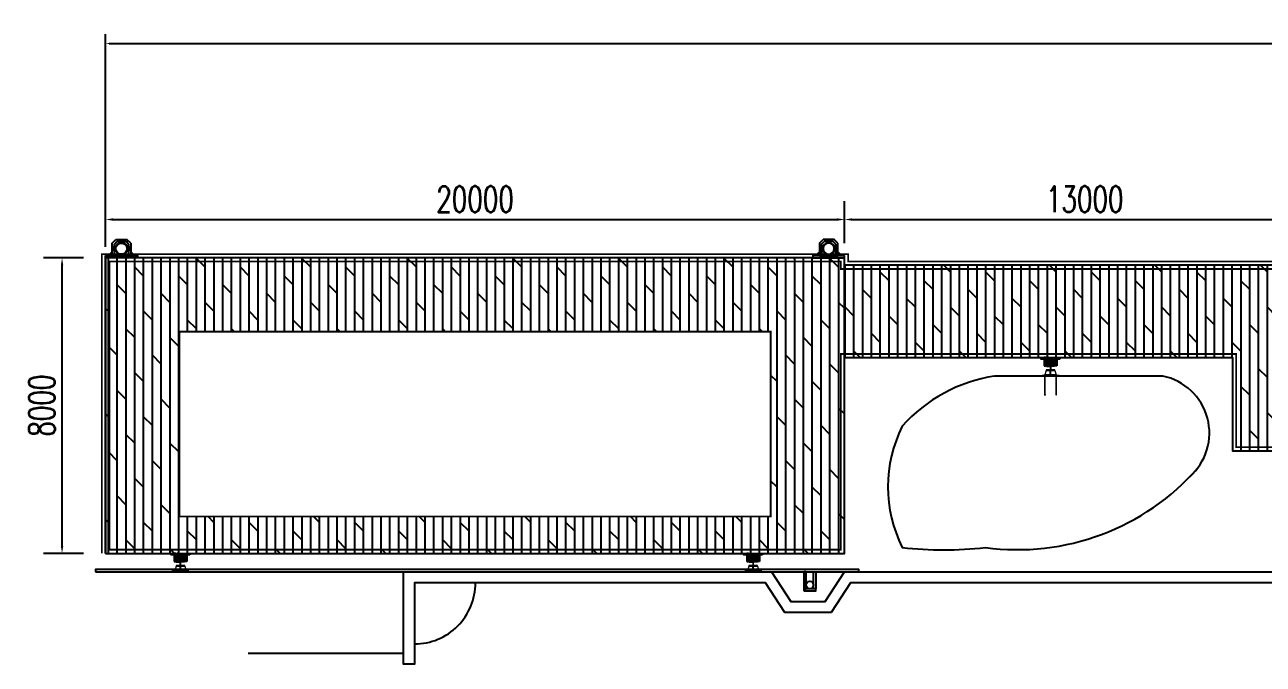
# Model space of a CAD drawing. Header units: millimetres. Extents: x -1871197 to -1180782, y 1281217 to 1543414.
# Drawn here: x -1602314 to -1568796, y 1365509 to 1382818 of the extents above; entities that cross this region are included whole.
import ezdxf

# ---------------------------------------------------------------- set-up
doc = ezdxf.new("R2010")
doc.units = ezdxf.units.MM
doc.header["$LTSCALE"] = 10
doc.linetypes.add('HIDDEN', pattern=[0.375, 0.25, -0.125])
doc.layers.get('0').update_dxf_attribs({"linetype": 'CONTINUOUS'})
doc.layers.get('DEFPOINTS').update_dxf_attribs({"linetype": 'CONTINUOUS'})
for name, color, linetype in [('DOTE', 1, 'CONTINUOUS'), ('PUB_DIM', 3, 'CONTINUOUS'), ('W-_ANTICOLLISION防撞措施', 6, 'CONTINUOUS'), ('W-MOUNTING固定方式', 5, 'CONTINUOUS'), ('W-PLASTIC_RAILINGS塑木栏杆', 6, 'CONTINUOUS'), ('W-STEEL_FRAME钢架', 3, 'CONTINUOUS'), ('W-STEEL_KEEL钢龙骨', 5, 'CONTINUOUS'), ('W-WOOD_FLOOR木地板', 30, 'CONTINUOUS'), ('Z', 12, 'CONTINUOUS'), ('护桩器', 154, 'CONTINUOUS'), ('植物', 3, 'CONTINUOUS'), ('钢', 172, 'CONTINUOUS')]:
    doc.layers.add(name, color=color, linetype=linetype)
doc.styles.add('STANDARD_T3', font='simplex.shx', dxfattribs={"width": 0.7, "bigfont": 'gbcbig.shx'})
doc.dimstyles.new('W&&100', dxfattribs={"dimtxt": 350, "dimasz": 100, "dimexe": 250, "dimexo": 300, "dimgap": 100, "dimtad": 1, "dimdec": 0, "dimzin": 0, "dimdsep": 46, "dimtxsty": 'STANDARD_T3', "dimcen": 0.09, "dimclrd": 1, "dimclre": 1, "dimclrt": 7, "dimazin": 2, "dimtfac": 1, "dimtdec": 0, "dimtix": 1, "dimtmove": 2, "dimatfit": 3, "dimfxl": 100, "dimtolj": 1, "dimtzin": 0, "dimarcsym": 0})
doc.dimstyles.new('W&&200', dxfattribs={"dimtxt": 700, "dimasz": 200, "dimexe": 500, "dimexo": 600, "dimgap": 200, "dimtad": 1, "dimdec": 0, "dimzin": 0, "dimdsep": 46, "dimtxsty": 'STANDARD_T3', "dimcen": 0.09, "dimclrd": 1, "dimclre": 1, "dimclrt": 7, "dimazin": 2, "dimtfac": 1, "dimtdec": 0, "dimtix": 1, "dimtmove": 2, "dimatfit": 3, "dimfxl": 100, "dimtolj": 1, "dimtzin": 0, "dimarcsym": 0})

# ---------------------------------------------------------------- blocks, each defined once
blk = doc.blocks.new('*U508')
for p, q in [((-250, 150), (-150, 250)), ((-190, 125), (-125, 190)), ((190, 125), (125, 190)), ((250, 150), (150, 250)), ((-250, -90), (-350, -190)), ((250, -90), (350, -190))]:
    blk.add_line(p, q)
blk.add_lwpolyline([(-430, -190), (430, -190), (430, -250), (-430, -250)], close=True)
at = {"layer": 'Z'}
for radius in [162, 152]:
    blk.add_circle((0, 0), radius, dxfattribs=at)
at = {"layer": '护桩器'}
blk.add_line((280, -250), (-280, -250), dxfattribs=at)
for points in [[(250, 150), (250, -190), (-250, -190), (-250, 150)], [(-182, 37), (-182, 27), (-232, 27)], [(-182, 37), (-232, 37)], [(-186, 39), (-209, 39), (-209, 37)], [(-186, 37), (-209, 37)], [(-208, 29), (-208, 37)], [(-208, 29), (-187, 29)], [(-207, 50), (-203, 51)], [(-206, 51), (-206, 50), (-201, 51), (-206, 51), (-207, 50)], [(-207, 42), (-207, 50)], [(-207, 42), (-207, 39)], [(-207, 42), (-206, 42)], [(-205, 42), (-206, 42), (-206, 50)], [(-198, 39), (-198, 42), (-205, 42)], [(-202, 56), (-203, 55)], [(-191, 55), (-203, 55)], [(-203, 46), (-203, 55)], [(-203, 29), (-203, 51)], [(-203, 51), (-199, 50), (-194, 51)], [(-193, 51), (-202, 51), (-203, 51)], [(-203, 42), (-203, 51), (-191, 51)], [(-202, 43), (-203, 42)], [(-203, 39), (-203, 42)], [(-203, 40), (-203, -38)], [(-203, -38), (-203, 40)], [(-203, 37), (-203, 39)], [(-203, 38), (-203, -38)], [(-203, 37), (-203, 28)], [(-203, 37), (-203, 29)], [(-203, 27), (-203, 29)], [(-191, 18), (-203, 18)], [(-202, 56), (-193, 56), (-191, 55)], [(-202, 56), (-202, 46)], [(-202, 51), (-202, 29)], [(-202, 51), (-202, 43)], [(-202, 43), (-193, 43), (-191, 42)], [(-202, 29), (-202, 18)], [(-198, 52), (-199, 53), (-199, 54), (-201, 53), (-201, 51), (-199, 51), (-199, 51), (-198, 52)], [(-201, 51), (-196, 50), (-192, 51), (-201, 51)], [(-199, 54), (-195, 54)], [(-199, 51), (-195, 51)], [(-199, 42), (-199, 50)], [(-197, 42), (-198, 42)], [(-196, 51), (-197, 52), (-196, 54), (-194, 54), (-194, 52)], [(-197, 49), (-197, -49)], [(-197, 39), (-197, 42)], [(-197, 42), (-197, 42)], [(-195, 42), (-197, 42)], [(-197, 37), (-197, 28)], [(-197, 29), (-197, 37)], [(-194, 51), (-196, 51)], [(-196, 42), (-196, 50)], [(-195, 42), (-188, 42)], [(-194, 52), (-194, 51)], [(-194, 51), (-189, 50), (-188, 51)], [(-193, 46), (-193, 56)], [(-193, 29), (-193, 51)], [(-193, 51), (-191, 51)], [(-193, 51), (-193, 43)], [(-193, 18), (-193, 29)], [(-188, 50), (-188, 51), (-192, 51), (-188, 50)], [(-191, 46), (-191, 55)], [(-191, 29), (-191, 51)], [(-191, 42), (-191, 51)], [(-191, 39), (-191, 42)], [(-191, 40), (-191, -38)], [(-191, -38), (-191, 40)], [(-191, 37), (-191, 39)], [(-191, 38), (-191, -38)], [(-191, 37), (-191, 29)], [(-191, 27), (-191, 29)], [(190, 125), (190, -190), (-190, -190), (-190, 125)], [(-189, 42), (-189, 50)], [(-188, 42), (-188, 50)], [(-188, 42), (-187, 42)], [(-188, 42), (-188, 42)], [(-187, 42), (-187, 39)], [(-187, 29), (-187, 37)], [(-186, 37), (-186, 39)], [(-150, 250), (150, 250)], [(-125, 190), (125, 190)], [(59, 197), (-49, 197)], [(-47, 206), (-46, 207)], [(-47, 206), (-47, 203), (-46, 207)], [(-47, 206), (-47, 206)], [(-47, 206), (-47, 206)], [(-47, 201), (-46, 205), (-47, 206)], [(-46, 199), (-47, 203), (-47, 194), (-46, 199)], [(-47, 201), (-46, 196), (-47, 192)], [(-47, 189), (-46, 189), (-47, 194), (-47, 189)], [(-46, 188), (-47, 192)], [(-46, 188), (-47, 189)], [(-47, 189), (-47, 189)], [(-40, 207), (-46, 207)], [(-46, 199), (-40, 199), (-40, 207)], [(-40, 205), (-46, 205)], [(-40, 196), (-46, 196)], [(-40, 189), (-46, 189)], [(-40, 188), (-46, 188)], [(-40, 209), (-40, 186), (-38, 186)], [(-38, 209), (-40, 209)], [(-40, 205), (-40, 205)], [(-38, 203), (-40, 203)], [(-40, 199), (-40, 188)], [(-38, 191), (-40, 191)], [(-40, 191), (-30, 191)], [(-40, 189), (-40, 189)], [(-38, 209), (-38, 186)], [(-30, 208), (-38, 208)], [(-30, 203), (-38, 203)], [(38, 203), (-38, 203)], [(-38, 197), (-30, 197)], [(40, 191), (-38, 191)], [(-30, 191), (-38, 191)], [(-38, 191), (40, 191)], [(38, 191), (-38, 191)], [(-30, 187), (-38, 187)], [(-37, 182), (-27, 182), (-27, 232)], [(-37, 182), (-37, 232)], [(-37, 203), (-28, 203)], [(-37, 197), (-28, 197)], [(-30, 187), (-30, 208)], [(-30, 191), (-28, 191)], [(18, 191), (18, 203)], [(29, 202), (18, 202)], [(18, 193), (29, 193)], [(37, 182), (27, 182), (27, 232)], [(27, 191), (29, 191)], [(37, 203), (28, 203)], [(37, 197), (28, 197)], [(29, 208), (29, 187)], [(29, 208), (37, 208)], [(37, 203), (29, 203)], [(29, 197), (37, 197)], [(37, 191), (29, 191)], [(29, 187), (37, 187)], [(37, 182), (37, 232)], [(37, 186), (37, 209)], [(39, 186), (39, 209), (37, 209)], [(37, 203), (39, 203)], [(37, 191), (39, 191)], [(37, 186), (39, 186)], [(42, 207), (39, 207)], [(39, 203), (42, 203)], [(39, 191), (42, 191)], [(42, 187), (39, 187)], [(42, 207), (42, 188)], [(42, 207), (42, 206)], [(42, 207), (50, 207)], [(42, 205), (42, 206), (50, 206)], [(43, 202), (42, 203)], [(42, 203), (51, 203), (51, 191)], [(43, 202), (43, 193), (42, 191)], [(42, 199), (50, 199)], [(42, 196), (50, 196)], [(42, 191), (51, 191)], [(42, 189), (50, 189)], [(42, 188), (42, 187)], [(42, 188), (42, 188)], [(42, 188), (50, 188)], [(51, 202), (43, 202)], [(51, 193), (43, 193)], [(46, 203), (55, 203)], [(56, 202), (46, 202)], [(46, 193), (56, 193)], [(46, 191), (55, 191)], [(50, 207), (51, 203)], [(51, 206), (50, 206), (51, 201), (51, 206), (50, 207)], [(51, 203), (50, 199), (51, 194)], [(51, 201), (50, 196), (51, 192), (51, 201)], [(51, 194), (50, 189), (51, 188)], [(50, 188), (51, 188), (51, 192), (50, 188)], [(51, 193), (51, 202), (51, 203)], [(51, 193), (51, 191)], [(55, 191), (55, 203)], [(56, 202), (55, 203)], [(56, 202), (56, 193), (55, 191)], [(182, 37), (182, 27), (232, 27)], [(182, 37), (232, 37)], [(186, 39), (209, 39), (209, 37)], [(186, 37), (186, 39)], [(186, 37), (209, 37)], [(187, 42), (187, 39)], [(188, 42), (187, 42)], [(187, 29), (187, 37)], [(208, 29), (187, 29)], [(194, 51), (189, 50), (188, 51)], [(188, 50), (188, 51), (192, 51), (188, 50)], [(188, 42), (188, 50)], [(195, 42), (188, 42)], [(188, 42), (188, 42)], [(189, 42), (189, 50)], [(202, 56), (193, 56), (191, 55)], [(191, 55), (203, 55)], [(191, 46), (191, 55)], [(191, 29), (191, 51)], [(193, 51), (191, 51)], [(191, 42), (191, 51)], [(203, 42), (203, 51), (191, 51)], [(202, 43), (193, 43), (191, 42)], [(191, 39), (191, 42)], [(191, 40), (191, -38)], [(191, -38), (191, 40)], [(191, 37), (191, 39)], [(191, 38), (191, -38)], [(191, 37), (191, 29)], [(191, 27), (191, 29)], [(191, 18), (203, 18)], [(201, 51), (196, 50), (192, 51), (201, 51)], [(193, 46), (193, 56)], [(193, 29), (193, 51)], [(193, 51), (202, 51), (203, 51)], [(193, 51), (193, 43)], [(193, 18), (193, 29)], [(196, 51), (197, 52), (196, 54), (194, 54), (194, 52)], [(194, 52), (194, 51)], [(194, 51), (196, 51)], [(203, 51), (199, 50), (194, 51)], [(199, 54), (195, 54)], [(199, 51), (195, 51)], [(195, 42), (197, 42)], [(196, 42), (196, 50)], [(197, 49), (197, -49)], [(197, 39), (197, 42)], [(197, 42), (197, 42)], [(197, 42), (198, 42)], [(197, 37), (197, 28)], [(197, 29), (197, 37)], [(198, 52), (199, 53), (199, 54), (201, 53), (201, 51), (199, 51), (199, 51), (198, 52)], [(198, 39), (198, 42), (205, 42)], [(199, 42), (199, 50)], [(206, 51), (206, 50), (201, 51), (206, 51), (207, 50)], [(202, 56), (203, 55)], [(202, 56), (202, 46)], [(202, 51), (202, 29)], [(202, 51), (202, 43)], [(202, 43), (203, 42)], [(202, 29), (202, 18)], [(203, 46), (203, 55)], [(203, 29), (203, 51)], [(207, 50), (203, 51)], [(203, 39), (203, 42)], [(203, 40), (203, -38)], [(203, -38), (203, 40)], [(203, 37), (203, 39)], [(203, 38), (203, -38)], [(203, 37), (203, 28)], [(203, 37), (203, 29)], [(203, 27), (203, 29)], [(205, 42), (206, 42), (206, 50)], [(207, 42), (206, 42)], [(207, 42), (207, 50)], [(207, 42), (207, 39)], [(208, 29), (208, 37)], [(-182, -37), (-182, -27), (-232, -27)], [(-182, -37), (-232, -37)], [(-209, -38), (-186, -38)], [(-209, -40), (-186, -40), (-186, -38)], [(-209, -38), (-209, -40)], [(-187, -30), (-208, -30)], [(-208, -30), (-208, -38)], [(-207, -40), (-207, -46)], [(-199, -46), (-199, -40), (-207, -40)], [(-206, -47), (-207, -46)], [(-206, -47), (-203, -47), (-207, -46)], [(-201, -47), (-205, -46), (-206, -47)], [(-206, -47), (-206, -47)], [(-206, -47), (-206, -47)], [(-205, -40), (-205, -46)], [(-205, -40), (-205, -40)], [(-203, -37), (-203, -28)], [(-203, -30), (-203, -28)], [(-203, -30), (-203, -38)], [(-203, -40), (-203, -30)], [(-203, -38), (-203, -40)], [(-199, -46), (-203, -47), (-194, -47), (-199, -46)], [(-201, -47), (-196, -46), (-192, -47)], [(-199, -40), (-188, -40)], [(-197, -37), (-197, -28)], [(-197, -38), (-197, -30)], [(-196, -40), (-196, -46)], [(-189, -47), (-189, -46), (-194, -47), (-189, -47)], [(-188, -46), (-192, -47)], [(-191, -30), (-191, -28)], [(-191, -30), (-191, -38)], [(-191, -40), (-191, -30)], [(-191, -38), (-191, -40)], [(-189, -40), (-189, -40)], [(-189, -40), (-189, -46)], [(-188, -46), (-189, -47)], [(-189, -47), (-189, -47)], [(-188, -40), (-188, -46)], [(-187, -30), (-187, -38)], [(59, -197), (-49, -197)], [(-46, -188), (-47, -189)], [(-46, -188), (-47, -192)], [(-47, -189), (-46, -189), (-47, -194), (-47, -189)], [(-47, -189), (-47, -189)], [(-47, -201), (-46, -196), (-47, -192)], [(-46, -199), (-47, -203), (-47, -194), (-46, -199)], [(-47, -201), (-46, -205), (-47, -206)], [(-47, -206), (-47, -203), (-46, -207)], [(-47, -206), (-46, -207)], [(-47, -206), (-47, -206)], [(-47, -206), (-47, -206)], [(-40, -188), (-46, -188)], [(-40, -189), (-46, -189)], [(-40, -196), (-46, -196)], [(-46, -199), (-40, -199), (-40, -207)], [(-40, -205), (-46, -205)], [(-40, -207), (-46, -207)], [(-40, -209), (-40, -186), (-38, -186)], [(-40, -199), (-40, -188)], [(-40, -189), (-40, -189)], [(-38, -191), (-40, -191)], [(-40, -191), (-30, -191)], [(-38, -203), (-40, -203)], [(-40, -205), (-40, -205)], [(-38, -209), (-40, -209)], [(-38, -209), (-38, -186)], [(-30, -187), (-38, -187)], [(40, -191), (-38, -191)], [(-30, -191), (-38, -191)], [(-38, -191), (40, -191)], [(38, -191), (-38, -191)], [(-38, -197), (-30, -197)], [(-30, -203), (-38, -203)], [(38, -203), (-38, -203)], [(-30, -208), (-38, -208)], [(-37, -182), (-27, -182), (-27, -232)], [(-37, -182), (-37, -232)], [(-37, -197), (-28, -197)], [(-37, -203), (-28, -203)], [(-30, -187), (-30, -208)], [(-30, -191), (-28, -191)], [(18, -191), (18, -203)], [(18, -193), (29, -193)], [(29, -202), (18, -202)], [(37, -182), (27, -182), (27, -232)], [(27, -191), (29, -191)], [(37, -197), (28, -197)], [(37, -203), (28, -203)], [(29, -208), (29, -187)], [(29, -187), (37, -187)], [(37, -191), (29, -191)], [(29, -197), (37, -197)], [(37, -203), (29, -203)], [(29, -208), (37, -208)], [(37, -182), (37, -232)], [(37, -186), (37, -209)], [(39, -186), (39, -209), (37, -209)], [(37, -186), (39, -186)], [(37, -191), (39, -191)], [(37, -203), (39, -203)], [(42, -187), (39, -187)], [(39, -191), (42, -191)], [(39, -203), (42, -203)], [(42, -207), (39, -207)], [(42, -188), (42, -187)], [(42, -207), (42, -188)], [(42, -188), (42, -188)], [(42, -188), (50, -188)], [(42, -189), (50, -189)], [(43, -202), (43, -193), (42, -191)], [(42, -191), (51, -191)], [(42, -203), (51, -203), (51, -191)], [(42, -196), (50, -196)], [(42, -199), (50, -199)], [(43, -202), (42, -203)], [(42, -205), (42, -206), (50, -206)], [(42, -207), (42, -206)], [(42, -207), (50, -207)], [(51, -193), (43, -193)], [(51, -202), (43, -202)], [(46, -191), (55, -191)], [(46, -193), (56, -193)], [(56, -202), (46, -202)], [(46, -203), (55, -203)], [(51, -194), (50, -189), (51, -188)], [(50, -188), (51, -188), (51, -192), (50, -188)], [(51, -201), (50, -196), (51, -192), (51, -201)], [(51, -203), (50, -199), (51, -194)], [(51, -206), (50, -206), (51, -201), (51, -206), (50, -207)], [(50, -207), (51, -203)], [(51, -193), (51, -191)], [(51, -193), (51, -202), (51, -203)], [(55, -191), (55, -203)], [(56, -202), (56, -193), (55, -191)], [(56, -202), (55, -203)], [(182, -37), (182, -27), (232, -27)], [(182, -37), (232, -37)], [(209, -38), (186, -38)], [(209, -40), (186, -40), (186, -38)], [(187, -30), (208, -30)], [(187, -30), (187, -38)], [(199, -40), (188, -40)], [(188, -40), (188, -46)], [(188, -46), (189, -47)], [(188, -46), (192, -47)], [(189, -40), (189, -40)], [(189, -40), (189, -46)], [(189, -47), (189, -46), (194, -47), (189, -47)], [(189, -47), (189, -47)], [(191, -30), (191, -28)], [(191, -30), (191, -38)], [(191, -40), (191, -30)], [(191, -38), (191, -40)], [(201, -47), (196, -46), (192, -47)], [(199, -46), (203, -47), (194, -47), (199, -46)], [(196, -40), (196, -46)], [(197, -37), (197, -28)], [(197, -38), (197, -30)], [(199, -46), (199, -40), (207, -40)], [(201, -47), (205, -46), (206, -47)], [(203, -37), (203, -28)], [(203, -30), (203, -28)], [(203, -30), (203, -38)], [(203, -40), (203, -30)], [(203, -38), (203, -40)], [(206, -47), (203, -47), (207, -46)], [(205, -40), (205, -46)], [(205, -40), (205, -40)], [(206, -47), (207, -46)], [(206, -47), (206, -47)], [(206, -47), (206, -47)], [(207, -40), (207, -46)], [(208, -30), (208, -38)], [(209, -38), (209, -40)]]:
    blk.add_lwpolyline(points, dxfattribs=at)
for points in [[(-172, 25), (-222, 25), (-222, -25), (-172, -25)], [(25, 172), (25, 222), (-25, 222), (-25, 172)], [(172, 25), (222, 25), (222, -25), (172, -25)], [(25, -172), (25, -222), (-25, -222), (-25, -172)]]:
    blk.add_lwpolyline(points, close=True, dxfattribs=at)
blk = doc.blocks.new('gddz')
h = blk.add_hatch(color=256)
h.dxf.hatch_style = 2
h.paths.add_polyline_path([(-163, 79), (-163, 69), (-171, 69)])
h = blk.add_hatch(color=256)
h.dxf.hatch_style = 2
h.paths.add_polyline_path([(-150, 54), (-150, 44), (-160, 54)])
h = blk.add_hatch(color=256)
h.dxf.hatch_style = 2
h.paths.add_polyline_path([(-132, 69), (-142, 79), (-142, 69)])
h = blk.add_hatch(color=256)
h.dxf.hatch_style = 2
h.paths.add_polyline_path([(142, 79), (142, 69), (132, 69)])
h = blk.add_hatch(color=256)
h.dxf.hatch_style = 2
h.paths.add_polyline_path([(150, 54), (150, 44), (160, 54)])
h = blk.add_hatch(color=256)
h.dxf.hatch_style = 2
h.paths.add_polyline_path([(173, 69), (163, 79), (163, 69)])
h = blk.add_hatch(color=256)
h.dxf.hatch_style = 2
h.paths.add_polyline_path([(-100, -100), (-100, -110), (-110, -100)])
h = blk.add_hatch(color=256)
h.dxf.hatch_style = 2
h.paths.add_polyline_path([(110, -100), (100, -100), (100, -110)])
at = {"lineweight": 13}
for points in [[(-163, 569), (-163, 69), (-142, 69)], [(-142, 69), (-142, 569)], [(142, 569), (142, 69), (163, 69)], [(163, 69), (163, 569)], [(-230, 54), (230, 54), (230, 69), (-230, 69), (-230, 54)], [(-163, 69), (-163, 79), (-171, 69), (-163, 69)], [(-150, 54), (-150, 44), (-160, 54), (-150, 54)], [(-120, -85), (-150, 39), (-6, 39), (-6, -85), (-120, -85)], [(-142, 69), (-142, 79), (-132, 69), (-142, 69)], [(-6, -85), (6, -85), (6, 39), (-6, 39), (-6, -85)], [(120, -85), (150, 39), (6, 39), (6, -85), (120, -85)], [(142, 69), (142, 79), (132, 69), (142, 69)], [(150, 54), (150, 44), (160, 54), (150, 54)], [(163, 69), (163, 79), (173, 69), (163, 69)], [(-120, -100), (120, -100), (120, -85), (-120, -85), (-120, -100)], [(-100, -100), (-100, -110), (-110, -100), (-100, -100)], [(-20, -112), (-100, -112), (-100, -100), (100, -100)], [(20, -288), (100, -288), (100, -300), (-100, -300), (-100, -288), (-20, -288)], [(-4, -271), (-4, -127)], [(4, -127), (4, -271)], [(100, -100), (100, -112), (20, -112)], [(100, -100), (100, -110), (110, -100), (100, -100)]]:
    blk.add_lwpolyline(points, dxfattribs=at)
at = {"lineweight": 0}
for points in [[(-163, 79), (-163, 69), (-171, 69), (-163, 79)], [(-163, 79), (-163, 69), (-171, 69), (-163, 79)], [(-150, 54), (-150, 44), (-160, 54), (-150, 54)], [(-150, 54), (-150, 44), (-160, 54), (-150, 54)], [(-132, 69), (-142, 79), (-142, 69), (-132, 69)], [(-132, 69), (-142, 79), (-142, 69), (-132, 69)], [(142, 79), (142, 69), (132, 69), (142, 79)], [(142, 79), (142, 69), (132, 69), (142, 79)], [(150, 54), (150, 44), (160, 54), (150, 54)], [(150, 54), (150, 44), (160, 54), (150, 54)], [(173, 69), (163, 79), (163, 69), (173, 69)], [(173, 69), (163, 79), (163, 69), (173, 69)], [(-100, -100), (-100, -110), (-110, -100), (-100, -100)], [(-100, -100), (-100, -110), (-110, -100), (-100, -100)], [(110, -100), (100, -100), (100, -110), (110, -100)], [(110, -100), (100, -100), (100, -110), (110, -100)]]:
    blk.add_lwpolyline(points, dxfattribs=at)
blk.add_lwpolyline([(-150, 54), (150, 54), (150, 39), (-150, 39)], close=True)
blk.add_arc((152, 565), 11.1, 23.2957, 156.7043)
at = {"lineweight": 13}
for points in [[(-152, 578), (-157, 578), (-161, 574), (-161, 569)], [(-142, 569), (-142, 574), (-146, 578), (-152, 578)], [(-4, -128), (-4, -119), (-11, -112), (-20, -112)], [(-20, -288), (-11, -288), (-4, -281), (-4, -271)], [(20, -112), (11, -112), (4, -119), (4, -128)], [(4, -271), (4, -281), (11, -288), (20, -288)]]:
    blk.add_open_spline(points, degree=3, dxfattribs=at)
blk = doc.blocks.new('hg')
at = {"layer": 'DOTE'}
blk.add_line((163, -140), (-37, -140), dxfattribs=at)
at = {"layer": 'W-MOUNTING固定方式'}
blk.add_lwpolyline([(-187, -184), (313, -184), (313, -227), (-187, -227)], close=True, dxfattribs=at)
at = {"layer": '钢'}
for p, q in [((113, -129), (13, -129)), ((113, -140), (13, -140)), ((113, -151), (13, -151)), ((16, -100), (16, -180)), ((110, -100), (110, -180))]:
    blk.add_line(p, q, dxfattribs=at)
for points in [[(-47, 0), (47, 0), (50, -3), (50, -77), (47, -80), (-47, -80), (-50, -77), (-50, -3)], [(173, 0), (79, 0), (76, -3), (76, -77), (79, -80), (173, -80), (176, -77), (176, -3)], [(-107, -7), (-67, -7), (-67, -227), (-107, -227)], [(-107, -28), (43, -28), (43, -52), (-107, -52)], [(163, -132), (-37, -132), (-37, -148), (163, -148)], [(-30, -125), (10, -125), (10, -227), (-30, -227)], [(110, -100), (16, -100), (13, -103), (13, -177), (16, -180), (110, -180), (113, -177), (113, -103)], [(233, -28), (83, -28), (83, -52), (233, -52)], [(156, -125), (116, -125), (116, -227), (156, -227)], [(233, -7), (193, -7), (193, -227), (233, -227)]]:
    blk.add_lwpolyline(points, close=True, dxfattribs=at)
at = {"layer": '钢', "linetype": 'HIDDEN', "ltscale": 50}
for points in [[(-103, -7), (-71, -7), (-71, -227), (-103, -227)], [(-26, -125), (6, -125), (6, -227), (-26, -227)], [(152, -125), (120, -125), (120, -227), (152, -227)], [(229, -7), (197, -7), (197, -227), (229, -227)]]:
    blk.add_lwpolyline(points, close=True, dxfattribs=at)
at = {"layer": 'PUB_DIM'}
blk.add_blockref('gddz', (63, 203), dxfattribs=at)
blk = doc.blocks.new('1')
h = blk.add_hatch(color=256)
h.dxf.hatch_style = 2
h.paths.add_polyline_path([(-150, 15), (-150, 25), (-160, 15)])
h = blk.add_hatch(color=256)
h.dxf.hatch_style = 2
h.paths.add_polyline_path([(-110, 169), (-100, 169), (-100, 179)])
h = blk.add_hatch(color=256)
h.dxf.hatch_style = 2
h.paths.add_polyline_path([(100, 169), (100, 179), (110, 169)])
h = blk.add_hatch(color=256)
h.dxf.hatch_style = 2
h.paths.add_polyline_path([(150, 15), (150, 25), (160, 15)])
h = blk.add_hatch(color=256)
h.dxf.hatch_style = 2
h.paths.add_polyline_path([(-173, 0), (-163, -10), (-163, 0)])
h = blk.add_hatch(color=256)
h.dxf.hatch_style = 2
h.paths.add_polyline_path([(-142, -10), (-142, 0), (-132, 0)])
h = blk.add_hatch(color=256)
h.dxf.hatch_style = 2
h.paths.add_polyline_path([(132, 0), (142, -10), (142, 0)])
h = blk.add_hatch(color=256)
h.dxf.hatch_style = 2
h.paths.add_polyline_path([(163, -10), (163, 0), (171, 0)])
at = {"lineweight": 13}
for points in [[(-20, 357), (-100, 357), (-100, 369), (100, 369), (100, 357), (20, 357)], [(-4, 196), (-4, 340)], [(4, 340), (4, 196)], [(230, 15), (-230, 15), (-230, 0), (230, 0), (230, 15)], [(-150, 15), (-150, 25), (-160, 15), (-150, 15)], [(-120, 154), (-150, 30), (-6, 30), (-6, 154), (-120, 154)], [(120, 169), (-120, 169), (-120, 154), (120, 154), (120, 169)], [(-100, 169), (-100, 179), (-110, 169), (-100, 169)], [(-100, 169), (-100, 181), (-20, 181)], [(20, 181), (100, 181), (100, 169), (-100, 169)], [(6, 154), (-6, 154), (-6, 30), (6, 30), (6, 154)], [(120, 154), (150, 30), (6, 30), (6, 154), (120, 154)], [(100, 169), (100, 179), (110, 169), (100, 169)], [(150, 15), (150, 25), (160, 15), (150, 15)], [(-163, 0), (-163, -10), (-173, 0), (-163, 0)], [(-142, 0), (-142, -10), (-132, 0), (-142, 0)], [(142, 0), (142, -10), (132, 0), (142, 0)], [(163, 0), (163, -10), (171, 0), (163, 0)]]:
    blk.add_lwpolyline(points, dxfattribs=at)
at = {"lineweight": 0}
for points in [[(-150, 15), (-150, 25), (-160, 15), (-150, 15)], [(-150, 15), (-150, 25), (-160, 15), (-150, 15)], [(-110, 169), (-100, 169), (-100, 179), (-110, 169)], [(-110, 169), (-100, 169), (-100, 179), (-110, 169)], [(100, 169), (100, 179), (110, 169), (100, 169)], [(100, 169), (100, 179), (110, 169), (100, 169)], [(150, 15), (150, 25), (160, 15), (150, 15)], [(150, 15), (150, 25), (160, 15), (150, 15)], [(-173, 0), (-163, -10), (-163, 0), (-173, 0)], [(-173, 0), (-163, -10), (-163, 0), (-173, 0)], [(-142, -10), (-142, 0), (-132, 0), (-142, -10)], [(-142, -10), (-142, 0), (-132, 0), (-142, -10)], [(132, 0), (142, -10), (142, 0), (132, 0)], [(132, 0), (142, -10), (142, 0), (132, 0)], [(163, -10), (163, 0), (171, 0), (163, -10)], [(163, -10), (163, 0), (171, 0), (163, -10)]]:
    blk.add_lwpolyline(points, dxfattribs=at)
blk.add_lwpolyline([(150, 15), (-150, 15), (-150, 30), (150, 30)], close=True)
at = {"lineweight": 13}
for points in [[(-4, 340), (-4, 350), (-11, 357), (-20, 357)], [(20, 357), (11, 357), (4, 350), (4, 340)], [(-20, 181), (-11, 181), (-4, 188), (-4, 197)], [(4, 197), (4, 188), (11, 181), (20, 181)]]:
    blk.add_open_spline(points, degree=3, dxfattribs=at)
blk = doc.blocks.new('hg2')
at = {"layer": 'DOTE'}
blk.add_line((-96, 216), (104, 216), dxfattribs=at)
at = {"layer": 'W-MOUNTING固定方式'}
blk.add_lwpolyline([(254, 260), (-246, 260), (-246, 303), (254, 303)], close=True, dxfattribs=at)
at = {"layer": '钢'}
for p, q in [((-46, 227), (54, 227)), ((-46, 216), (54, 216)), ((-46, 205), (54, 205)), ((-43, 176), (-43, 256)), ((51, 176), (51, 256))]:
    blk.add_line(p, q, dxfattribs=at)
for points in [[(-166, 83), (-126, 83), (-126, 303), (-166, 303)], [(-166, 104), (-16, 104), (-16, 128), (-166, 128)], [(-106, 76), (-12, 76), (-9, 79), (-9, 153), (-12, 156), (-106, 156), (-109, 153), (-109, 79)], [(-96, 208), (104, 208), (104, 224), (-96, 224)], [(-88, 201), (-48, 201), (-48, 303), (-88, 303)], [(-43, 176), (51, 176), (54, 179), (54, 253), (51, 256), (-43, 256), (-46, 253), (-46, 179)], [(114, 76), (20, 76), (17, 79), (17, 153), (20, 156), (114, 156), (117, 153), (117, 79)], [(174, 104), (24, 104), (24, 128), (174, 128)], [(97, 201), (57, 201), (57, 303), (97, 303)], [(174, 83), (134, 83), (134, 303), (174, 303)]]:
    blk.add_lwpolyline(points, close=True, dxfattribs=at)
at = {"layer": '钢', "linetype": 'HIDDEN', "ltscale": 50}
for points in [[(-162, 83), (-130, 83), (-130, 303), (-162, 303)], [(-84, 201), (-52, 201), (-52, 303), (-84, 303)], [(93, 201), (61, 201), (61, 303), (93, 303)], [(170, 83), (138, 83), (138, 303), (170, 303)]]:
    blk.add_lwpolyline(points, close=True, dxfattribs=at)
at = {"layer": 'W-STEEL_FRAME钢架'}
blk.add_blockref('1', (4, -197), dxfattribs=at)
blk = doc.blocks.new('*D549')
at = {"layer": 'DEFPOINTS', "color": 0, "transparency": 16777216}
for p in [(-1601305, 1376509), (-1600127, 1376509), (-1600127, 1368509)]:
    blk.add_point(p, dxfattribs=at)
at = {"layer": 'W-WOOD_FLOOR木地板', "color": 1, "lineweight": -2, "transparency": 16777216}
for p, q in [((-1600727, 1376509), (-1601805, 1376509)), ((-1601305, 1368709), (-1601305, 1376309)), ((-1600727, 1368509), (-1601805, 1368509))]:
    blk.add_line(p, q, dxfattribs=at)
at = {"layer": 'W-WOOD_FLOOR木地板', "color": 1, "transparency": 16777216}
for points in [[(-1601338, 1376309), (-1601272, 1376309), (-1601305, 1376509)], [(-1601338, 1368709), (-1601272, 1368709), (-1601305, 1368509)]]:
    blk.add_solid(points, dxfattribs=at)
at = {"layer": 'W-WOOD_FLOOR木地板', "color": 7, "transparency": 16777216, "insert": (-1601855, 1372509), "char_height": 700, "attachment_point": 5, "rotation": 90, "style": 'STANDARD_T3'}
blk.add_mtext('\\A1;8000', dxfattribs=at)
blk = doc.blocks.new('*D550')
at = {"layer": 'DEFPOINTS', "color": 0, "transparency": 16777216}
for p in [(-1580127, 1377547), (-1600127, 1376509), (-1580127, 1376509)]:
    blk.add_point(p, dxfattribs=at)
at = {"layer": 'W-WOOD_FLOOR木地板', "color": 1, "lineweight": -2, "transparency": 16777216}
for p, q in [((-1600127, 1377109), (-1600127, 1378047)), ((-1580127, 1377109), (-1580127, 1378047)), ((-1599927, 1377547), (-1580327, 1377547))]:
    blk.add_line(p, q, dxfattribs=at)
at = {"layer": 'W-WOOD_FLOOR木地板', "color": 1, "transparency": 16777216}
for points in [[(-1599927, 1377580), (-1599927, 1377514), (-1600127, 1377547)], [(-1580327, 1377580), (-1580327, 1377514), (-1580127, 1377547)]]:
    blk.add_solid(points, dxfattribs=at)
at = {"layer": 'W-WOOD_FLOOR木地板', "color": 7, "transparency": 16777216, "insert": (-1590127, 1378097), "char_height": 700, "attachment_point": 5, "style": 'STANDARD_T3'}
blk.add_mtext('\\A1;20000', dxfattribs=at)
blk = doc.blocks.new('*D551')
at = {"layer": 'DEFPOINTS', "color": 0, "transparency": 16777216}
for p in [(-1567128, 1377547), (-1580127, 1376309), (-1567128, 1376309)]:
    blk.add_point(p, dxfattribs=at)
at = {"layer": 'W-WOOD_FLOOR木地板', "color": 1, "lineweight": -2, "transparency": 16777216}
for p, q in [((-1580127, 1376909), (-1580127, 1378047)), ((-1567128, 1376909), (-1567128, 1378047)), ((-1579927, 1377547), (-1567328, 1377547))]:
    blk.add_line(p, q, dxfattribs=at)
at = {"layer": 'W-WOOD_FLOOR木地板', "color": 1, "transparency": 16777216}
for points in [[(-1579927, 1377580), (-1579927, 1377514), (-1580127, 1377547)], [(-1567328, 1377580), (-1567328, 1377514), (-1567128, 1377547)]]:
    blk.add_solid(points, dxfattribs=at)
at = {"layer": 'W-WOOD_FLOOR木地板', "color": 7, "transparency": 16777216, "insert": (-1573627, 1378097), "char_height": 700, "attachment_point": 5, "style": 'STANDARD_T3'}
blk.add_mtext('\\A1;13000', dxfattribs=at)
blk = doc.blocks.new('*D548')
at = {"layer": 'DEFPOINTS', "color": 0, "transparency": 16777216}
for p in [(-1507528, 1382313), (-1600127, 1376509), (-1507528, 1376509)]:
    blk.add_point(p, dxfattribs=at)
at = {"layer": '植物', "color": 1, "lineweight": -2, "transparency": 16777216}
for p, q in [((-1600127, 1376809), (-1600127, 1382563)), ((-1600027, 1382313), (-1507628, 1382313)), ((-1507528, 1376809), (-1507528, 1382563))]:
    blk.add_line(p, q, dxfattribs=at)
at = {"layer": '植物', "color": 1, "transparency": 16777216}
for points in [[(-1600027, 1382330), (-1600027, 1382297), (-1600127, 1382313)], [(-1507628, 1382330), (-1507628, 1382297), (-1507528, 1382313)]]:
    blk.add_solid(points, dxfattribs=at)
at = {"layer": '植物', "color": 7, "transparency": 16777216, "insert": (-1553827, 1382588), "char_height": 350, "attachment_point": 5, "style": 'STANDARD_T3'}
blk.add_mtext('\\A1;92600', dxfattribs=at)

msp = doc.modelspace()

# ---------------------------------------------------------------- hatches: boundary and pattern name
at = {"layer": 'W-WOOD_FLOOR木地板'}
h = msp.add_hatch(dxfattribs=at)
h.set_pattern_fill('DOLMIT', color=256, scale=300, angle=90)
h.set_pattern_definition([(90, (-3011878.98, -978300.8), (-238.122618, 1e-14), []), (135, (-3011879, -978300.8), (-476.24491, -476.24491), [336.75638, -673.512])])
h.paths.add_polyline_path([(-1580127.5, 1376508.5), (-1600127.5, 1376508.5), (-1600127.5, 1368508.5), (-1580127.5, 1368508.5)])
h.paths.add_polyline_path([(-1598127.5, 1374508.5), (-1582127.5, 1374508.5), (-1582127.5, 1369508.5), (-1598127.5, 1369508.5)], flags=16)
h = msp.add_hatch(dxfattribs=at)
h.set_pattern_fill('DOLMIT', color=256, scale=300, angle=90)
h.set_pattern_definition([(90, (-3168866.77, -1067012.55), (-238.122618, 1e-14), []), (135, (-3168866.77, -1067012.55), (-476.24491, -476.24491), [336.75638, -673.512])])
h.paths.add_polyline_path([(-1567065.5, 1376308.5), (-1580127.5, 1376308.5), (-1580127.5, 1373808.5), (-1569565.5, 1373808.5), (-1569565.5, 1371283.6), (-1527565.5, 1371283.6), (-1527565.5, 1373783.6), (-1567065.5, 1373783.6)])

# ---------------------------------------------------------------- linework, layer by layer
msp.add_line((-1582103.6, 1368008.9), (-1580127.5, 1368008.9))
at = {"color": 6, "const_width": 50}
msp.add_lwpolyline([(-1598127.5, 1369508.5), (-1582127.5, 1369508.5), (-1582127.5, 1374508.5), (-1598127.5, 1374508.5)], close=True, dxfattribs=at)
for points in [[(-1567265.5, 1367708.9), (-1579965.5, 1367708.9), (-1580490.5, 1366908.9), (-1581740.5, 1366908.9), (-1582265.5, 1367708.9), (-1590065.5, 1367708.9), (-1591765.5, 1367708.9), (-1591765.5, 1365508.9), (-1592065.5, 1365508.9), (-1592065.5, 1368008.9), (-1590065.5, 1368008.9), (-1582103.6, 1368008.9), (-1581578.6, 1367208.9), (-1580652.5, 1367208.9), (-1580127.5, 1368008.9), (-1567565.5, 1368008.9)], [(-1596265.5, 1365808.9), (-1592065.5, 1365808.9)]]:
    msp.add_lwpolyline(points)
msp.add_lwpolyline([(-1591765.5, 1366058.9, 0.4142136), (-1590115.5, 1367708.9)], format="xyb")
msp.add_circle((-1581064.8, 1367653.9), 100)
at = {"layer": 'W-_ANTICOLLISION防撞措施', "color": 2, "const_width": 50}
msp.add_lwpolyline([(-1600227.5, 1368508.5), (-1600227.5, 1376608.5), (-1580027.5, 1376608.5), (-1580027.5, 1376408.5), (-1567027.5, 1376408.5), (-1567027.5, 1373883.6), (-1527727.5, 1373883.6), (-1527727.5, 1379383.6), (-1507527.5, 1379383.6), (-1507527.5, 1371283.6)], dxfattribs=at)
at = {"layer": 'W-PLASTIC_RAILINGS塑木栏杆', "const_width": 50}
msp.add_lwpolyline([(-1600027.5, 1368608.5), (-1580227.5, 1368608.5), (-1580227.5, 1373908.5), (-1569527.5, 1373908.5), (-1569527.5, 1371383.6), (-1507727.5, 1371383.6), (-1507727.5, 1379183.6), (-1527527.5, 1379183.6), (-1527527.5, 1373683.6), (-1567227.5, 1373683.6), (-1567227.5, 1376208.5), (-1580227.5, 1376208.5), (-1580227.5, 1376408.5), (-1600027.5, 1376408.5)], close=True, dxfattribs=at)
at = {"layer": 'W-STEEL_FRAME钢架'}
for points in [[(-1600127.5, 1368508.5), (-1580127.5, 1368508.5), (-1580127.5, 1373808.5), (-1569627.5, 1373808.5), (-1569627.5, 1371283.6), (-1507627.5, 1371283.6), (-1507627.5, 1379283.6), (-1527627.5, 1379283.6), (-1527627.5, 1373783.6), (-1567127.5, 1373783.6), (-1567127.5, 1376308.5), (-1580127.5, 1376308.5), (-1580127.5, 1376508.5), (-1600127.5, 1376508.5), (-1600127.5, 1368508.5)], [(-1600127.5, 1368508.5), (-1600127.5, 1376508.5)]]:
    msp.add_lwpolyline(points, dxfattribs=at)
for points in [[(-1600127.5, 1368508.5), (-1580127.5, 1368508.5), (-1580127.5, 1376508.5), (-1600127.5, 1376508.5)], [(-1580127.5, 1376308.5), (-1580127.5, 1373808.5), (-1569627.5, 1373808.5), (-1569627.5, 1371283.6), (-1527627.5, 1371283.6), (-1527627.5, 1373783.6), (-1567127.5, 1373783.6), (-1567127.5, 1376308.5)], [(-1600398.3, 1368008.9), (-1579741.2, 1368008.9), (-1579741.2, 1368071.9), (-1600398.3, 1368071.9)], [(-1581224.8, 1367553.9), (-1581164.8, 1367553.9), (-1581164.8, 1368008.9), (-1581224.8, 1368008.9)], [(-1580904.8, 1367553.9), (-1580964.8, 1367553.9), (-1580964.8, 1368008.9), (-1580904.8, 1368008.9)], [(-1581224.8, 1367493.9), (-1580905.1, 1367493.9), (-1580905.1, 1367553.9), (-1581224.8, 1367553.9)]]:
    msp.add_lwpolyline(points, close=True, dxfattribs=at)
at = {"layer": 'W-STEEL_KEEL钢龙骨'}
msp.add_lwpolyline([(-1570785.4, 1370582.7, 0.6191644), (-1571513.7, 1373308.9), (-1576068.8, 1373308.9, 0.1736423), (-1578565.5, 1371954, 0.2352616), (-1578565.5, 1368670, 0.0598853), (-1576320.2, 1368670, 0.251851), (-1570565.5, 1370821.3)], format="xyb", dxfattribs=at)
msp.add_arc((-1575425.2, 1369145.2), 4213.2, 81.21371, 81.22601, dxfattribs=at)

# ---------------------------------------------------------------- block references
at = {"rotation": 180}
msp.add_blockref('hg', (-1574489.3, 1373581.5), dxfattribs=at)
at = {"layer": 'W-STEEL_FRAME钢架'}
for p in [(-1598104, 1368205.8), (-1582604, 1368205.8)]:
    msp.add_blockref('hg2', p, dxfattribs=at)
at = {"layer": '护桩器'}
msp.add_blockref('*U508', (-1599697.5, 1376758.5), dxfattribs=at)
at = {"layer": '护桩器', "xscale": -1}
msp.add_blockref('*U508', (-1580557.5, 1376758.5), dxfattribs=at)

# ---------------------------------------------------------------- dimensions: what is measured, and where the dimension line sits
at = {"layer": 'W-WOOD_FLOOR木地板'}
for base, p1, p2, picture, middle in [((-1580127.5, 1377547), (-1600127.5, 1376508.5), (-1580127.5, 1376508.5), '*D550', (-1590127.5, 1378097)), ((-1567127.5, 1377547), (-1580127.5, 1376308.5), (-1567127.5, 1376308.5), '*D551', (-1573627.5, 1378097))]:
    dim = msp.add_linear_dim(base=base, p1=p1, p2=p2, dimstyle='W&&200', dxfattribs=at)
    dim.commit()
    dim.dimension.update_dxf_attribs({"geometry": picture, "text_midpoint": middle})
dim = msp.add_linear_dim(base=(-1601304.9, 1376508.5), p1=(-1600127.5, 1368508.5), p2=(-1600127.5, 1376508.5), angle=90, dimstyle='W&&200', dxfattribs=at)
dim.commit()
dim.dimension.update_dxf_attribs({"geometry": '*D549', "text_midpoint": (-1601854.9, 1372508.5)})
at = {"layer": '植物'}
dim = msp.add_linear_dim(base=(-1507527.5, 1382313.4), p1=(-1600127.5, 1376508.5), p2=(-1507527.5, 1376508.5), dimstyle='W&&100', dxfattribs=at)
dim.commit()
dim.dimension.update_dxf_attribs({"geometry": '*D548', "text_midpoint": (-1553827.5, 1382588.4)})

doc.saveas('drawing.dxf')
